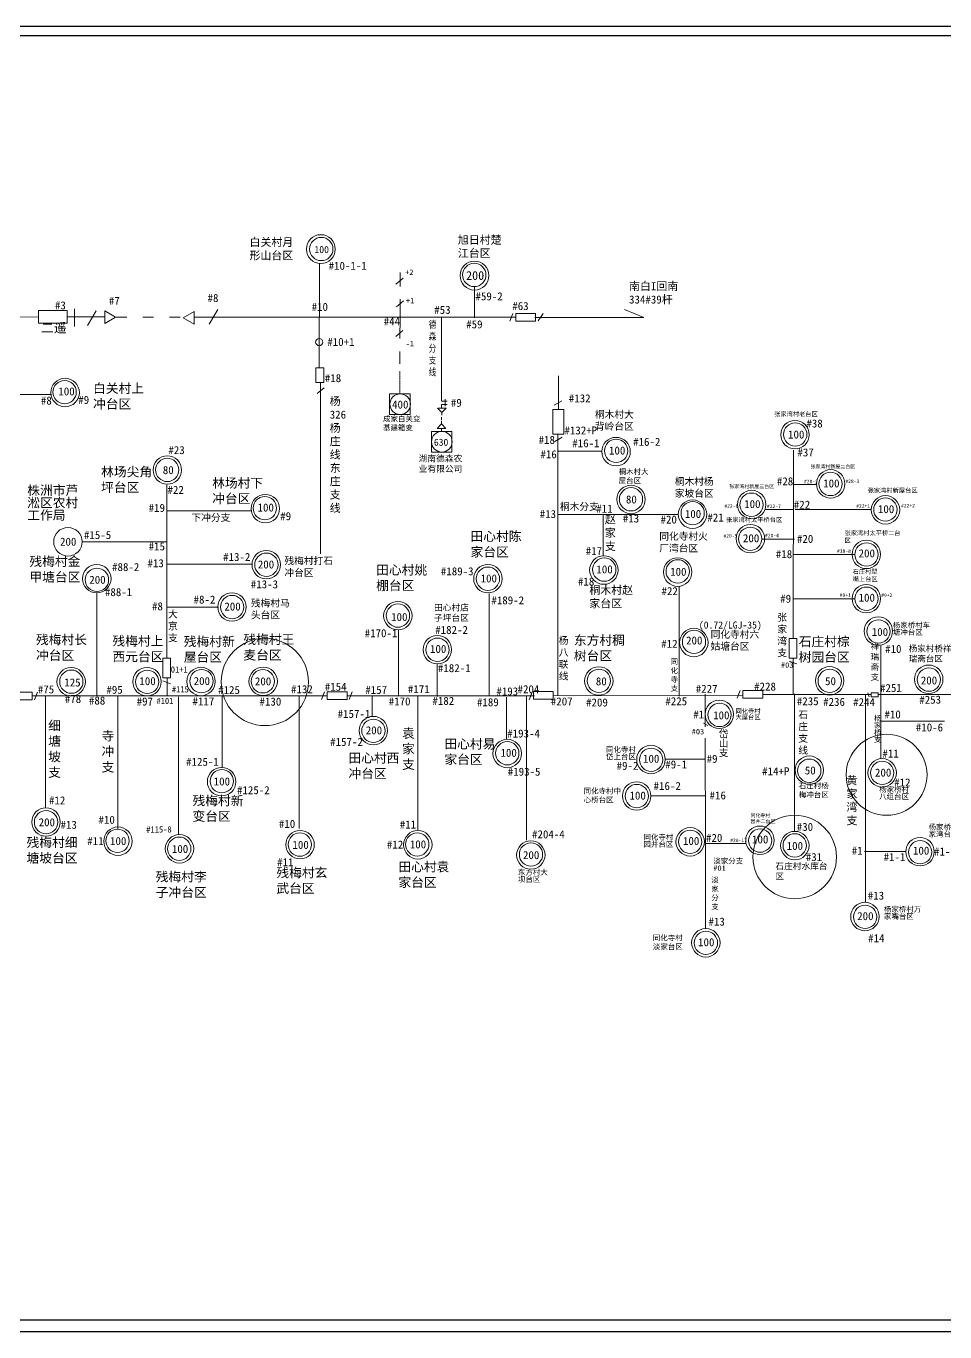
# Model space of a CAD drawing. Header units: millimetres. Extents: x -2174 to 718, y -769 to 699.
# Drawn here: x -1144 to -112, y -769 to 699 of the extents above; entities that cross this region are included whole.
import ezdxf

# ---------------------------------------------------------------- set-up
doc = ezdxf.new("R2010")
doc.units = ezdxf.units.MM
doc.header["$MEASUREMENT"] = 0
for name, pattern in [('ACAD_ISO03W100', [30, 12, -18]), ('ACAD_ISO13W100', [36, 12, -3, 12, -3, 0, -3, 0, -3]), ('DASHED2', [0.375, 0.25, -0.125])]:
    doc.linetypes.add(name, pattern=pattern)
doc.layers.add('图层2', color=7, linetype='Continuous', lineweight=20)
doc.layers.add('边框层', color=7, linetype='Continuous', lineweight=30)
doc.styles.add('_txtstyle_10.50_0_0', font='simsun.ttc', dxfattribs={"height": 10.5})
doc.styles.add('_txtstyle_4.00_0_0', font='simsun.ttc', dxfattribs={"height": 4})
doc.styles.add('_txtstyle_400.00_0_0400', font='simsun.ttc', dxfattribs={"height": 400})
doc.styles.add('_txtstyle_5.00_0_0', font='simsun.ttc', dxfattribs={"height": 5})
doc.styles.add('_txtstyle_6.00_0_0', font='simsun.ttc', dxfattribs={"height": 6})
doc.styles.add('_txtstyle_7.00_0_0', font='simsun.ttc', dxfattribs={"height": 7})
doc.styles.add('_txtstyle_8.00_0_0', font='simsun.ttc', dxfattribs={"height": 8})
doc.styles.add('_txtstyle_9.00_0_0', font='simsun.ttc', dxfattribs={"height": 9})
doc.styles.add('HZ', font='txt', dxfattribs={"width": 0.75, "bigfont": 'hztxt'})
doc.styles.add('仿宋_txtstyle_10.00_0_0', font='simsun.ttc', dxfattribs={"height": 10})
doc.styles.add('仿宋_txtstyle_9.00_0_0', font='simsun.ttc', dxfattribs={"height": 9})
doc.styles.add('宋体_txtstyle_6.00_0_0', font='SIMSUN.TTC', dxfattribs={"height": 6})
doc.styles.add('宋体_txtstyle_9.00_0_0', font='SIMSUN.TTC', dxfattribs={"height": 9})

msp = doc.modelspace()

# ---------------------------------------------------------------- linework, layer by layer
at = {"linetype": 'Continuous'}
for points in [[(-2173.7, 698.9), (717.9, 698.9), (717.9, -769.3), (-2173.7, -769.3)], [(-2155.5, 688.5), (702.3, 688.5), (702.3, -756.3), (-2155.5, -756.3)]]:
    msp.add_lwpolyline(points, close=True, dxfattribs=at)
at = {"layer": '图层2', "color": 0}
for p, q in [((-814.3, 432.1), (-814.3, 371.8)), ((-640.2, 406), (-640.2, 370.9)), ((-1209.1, 371.7), (-1130.4, 371.9)), ((-955.2, 371.5), (-750.1, 371.5)), ((-814.7, 371.5), (-814.7, 315.3)), ((-793.7, 371.5), (-594.1, 371.5)), ((-677.3, 371), (-677.1, 277.5)), ((-813.4, 297.9), (-813.4, 293.2)), ((-545.9, 305.6), (-545.9, 267.7)), ((-1232.7, 284.6), (-1116.2, 284.6)), ((-813.4, 105.4), (-813.4, 293.2)), ((-673.2, 279.3), (-673.2, 271.6)), ((-677, 264.3), (-681.9, 269.4)), ((-681.4, 269.4), (-671.9, 269.4)), ((-677.2, 277.3), (-671, 277.3)), ((-677.2, 273.5), (-677.2, 269.4)), ((-677.1, 273.5), (-670.9, 273.5)), ((-671.9, 269.4), (-677, 264.3)), ((-677, 264.4), (-677, 261.3)), ((-682.3, 246.5), (-677.2, 251.6)), ((-677.2, 251.6), (-672.3, 246.4)), ((-677.1, 259.2), (-677.1, 256)), ((-677.1, 254.7), (-677.1, 251.6)), ((-672.8, 246.5), (-682.3, 246.5)), ((-677.2, 246.5), (-677.2, 243.8)), ((-546.5, -54.2), (-546.5, 239.3)), ((-546.5, 221.1), (-497.6, 221.1)), ((-985.5, 199.9), (-985.5, 199.9)), ((-985.5, 199.9), (-985.5, 199.9)), ((-986, -11.8), (-986, 183)), ((-986.1, 154), (-891, 154)), ((-546.5, 149.8), (-412.1, 149.8)), ((-495.5, 149.8), (-495.5, 103.1)), ((-279.9, 155.4), (-195.2, 155.4)), ((-1081.1, 119.1), (-986, 119.1)), ((-316.9, 122.1), (-280.5, 122.1)), ((-281.7, 104.8), (-213, 104.8)), ((-985.8, 93.8), (-890.7, 93.8)), ((-1064.7, 61.7), (-1064.7, -54.1)), ((-623.7, 61.1), (-623.7, -53.2)), ((-410.3, 69), (-410.3, -54.4)), ((-928, 45.7), (-986, 45.7)), ((-281.8, 55.1), (-213.1, 55.1)), ((-725.5, -54), (-725.5, 19.7)), ((-183.7, -124.2), (-183.7, 1.9)), ((-282.1, -52.6), (-282.1, -11.8)), ((-682.1, -18.3), (-682.1, -54.7)), ((-875.8, -38.5), (-875.8, -38.5)), ((-875.8, -38.5), (-875.8, -38.5)), ((-875.8, -38.5), (-875.8, -38.5)), ((-1137.3, -54.1), (-1083.3, -54.1)), ((-1122.4, -54.5), (-1122.4, -179.6)), ((-805.6, -54.1), (-1086.7, -54.1)), ((-1041, -54.3), (-1041, -204.3)), ((-923.8, -54.1), (-923.8, -135)), ((-837.1, -54.1), (-837.1, -203.4)), ((-755.1, -54), (-755.1, -77)), ((-704, -54.7), (-704, -204.7)), ((-604.2, -55.6), (-604.2, -103)), ((-581.8, -54.1), (-581.8, -216.4)), ((-551.9, -54), (-338.6, -53.4)), ((-280.5, -206.5), (-280.5, -51.8)), ((-200.9, -53.1), (-200.9, -285.6)), ((-186.1, -52.8), (-43.3, -52.7)), ((-183.3, -82.6), (-111.8, -82.6)), ((-380.6, -220.1), (-380.8, -101.8)), ((-381.8, -125.3), (-426, -125.3)), ((-441.9, -166.7), (-380.6, -166.7)), ((-836.5, -208.3), (-836.5, -208.3)), ((-836.5, -208.3), (-836.5, -208.3)), ((-836.5, -208.3), (-836.5, -208.3)), ((-380.6, -221.1), (-380.6, -316)), ((-201.7, -229), (-155.5, -229))]:
    msp.add_line(p, q, dxfattribs=at)
at = {"layer": '图层2'}
for p, q in [((-720.5, 415.4), (-728.5, 408.8)), ((-719.9, 389.9), (-727.8, 383.3)), ((-1089.5, 371.9), (-1097.9, 371.9)), ((-1089.6, 380.9), (-1089.6, 361.3)), ((-1089.1, 371.9), (-1055.8, 371.9)), ((-1075.1, 362.4), (-1065.2, 378.9)), ((-938.5, 363.7), (-928.6, 380.2)), ((-597, 375.9), (-600.3, 367.3)), ((-572.5, 371.3), (-450, 371.3)), ((-568.7, 367.4), (-562.9, 375.6)), ((-450, 371.3), (-471.5, 380.1)), ((-720.7, 356.7), (-728.7, 350.1)), ((-809, 292.3), (-817, 285.7)), ((-542.2, 277.5), (-550.5, 272.8)), ((-541.5, 236.7), (-549.8, 232)), ((-286.4, -15), (-277.8, -18.2)), ((-990.4, -37.2), (-981.8, -40.5)), ((-985.6, -34.4), (-985.6, -54.5)), ((-1131.5, -49.9), (-1134.8, -58.5)), ((-972.8, -55.3), (-972.8, -210.6)), ((-808.8, -49.7), (-812, -58.3)), ((-782.9, -54), (-572.6, -54)), ((-777.7, -49.6), (-781, -58.2)), ((-575.3, -50.1), (-578.6, -58.7)), ((-341.7, -48.2), (-345, -56.8)), ((-194.3, -52.5), (-316.7, -52.5)), ((-198.2, -50.8), (-196.5, -55.2))]:
    msp.add_line(p, q, dxfattribs=at)
at = {"layer": '图层2', "color": 7, "linetype": 'Continuous', "lineweight": 0, "ltscale": 3.033181}
for p, q in [((-723.9, 406.3), (-723.8, 421.8)), ((-723.9, 371.5), (-723.9, 391.8)), ((-724.1, 347.7), (-723.9, 371.5)), ((-724.1, 319.1), (-724.1, 333.1))]:
    msp.add_line(p, q, dxfattribs=at)
at = {"layer": '图层2', "linetype": 'ACAD_ISO03W100'}
msp.add_line((-1042.9, 371.5), (-967.3, 371.5), dxfattribs=at)
at = {"layer": '图层2', "color": 7, "linetype": 'DASHED2', "lineweight": 0, "ltscale": 1.204518}
msp.add_line((-724.1, 311.1), (-724.1, 285.3), dxfattribs=at)
at = {"layer": '图层2', "color": 0, "ltscale": 1.229136}
msp.add_line((-282.1, 10.4), (-281.8, 222.2), dxfattribs=at)
at = {"layer": '图层2', "color": 7, "linetype": 'Continuous', "lineweight": 0, "ltscale": 1.937374}
msp.add_line((-281.8, 183.5), (-255.7, 183.5), dxfattribs=at)
at = {"layer": '图层2', "color": 7, "linetype": 'Continuous', "lineweight": 0, "ltscale": 0.813511}
msp.add_line((-281.9, 155.3), (-313.7, 155.3), dxfattribs=at)
at = {"layer": '图层2', "color": 7, "linetype": 'Continuous', "lineweight": 0, "ltscale": 0.92277}
msp.add_line((-380.9, -88.9), (-381, -52.3), dxfattribs=at)
at = {"layer": '图层2', "color": 7, "linetype": 'Continuous', "lineweight": 0, "ltscale": 1.318544}
msp.add_line((-383, -84.8), (-378, -87.5), dxfattribs=at)
at = {"layer": '图层2', "color": 7, "linetype": 'Continuous', "lineweight": 0, "ltscale": 3.368523}
msp.add_line((-380.6, -220.1), (-335, -220.1), dxfattribs=at)
at = {"layer": '图层2'}
for points in [[(-1130.3, 379.2), (-1097.9, 379.2), (-1097.9, 365.1), (-1130.3, 365.1)], [(-1043.6, 371.6), (-1055.8, 378.7), (-1055.8, 364.6)], [(-967.5, 371), (-955.3, 363.9), (-955.3, 378)], [(-593.8, 375.9), (-571.7, 375.9), (-571.7, 367.3), (-593.8, 367.3)], [(-552.3, 267.9), (-539.9, 267.9), (-539.9, 240.2), (-552.3, 240.2)], [(-286.4, -11.8), (-286.4, 10.4), (-277.8, 10.4), (-277.8, -11.8)], [(-990.4, -34), (-990.4, -11.9), (-981.9, -11.9), (-981.9, -34)], [(-1159.3, -50), (-1137.2, -50), (-1137.2, -58.5), (-1159.3, -58.5)], [(-805.6, -49.7), (-783.4, -49.7), (-783.4, -58.2), (-805.6, -58.2)], [(-573.8, -49.1), (-551.6, -49.1), (-551.6, -57.7), (-573.8, -57.7)], [(-338.5, -48.2), (-316.3, -48.2), (-316.3, -56.8), (-338.5, -56.8)]]:
    msp.add_lwpolyline(points, close=True, dxfattribs=at)
at = {"layer": '图层2', "color": 0}
for points in [[(-818.6, 298.1), (-818.6, 314.8), (-809.7, 314.8), (-809.7, 298.1)], [(-735.6, 285.3), (-712.5, 285.3), (-712.5, 262.1), (-735.6, 262.1)], [(-688.7, 243.1), (-665.7, 243.1), (-665.7, 219.9), (-688.7, 219.9)], [(-194.3, -50.7), (-186.4, -50.7), (-186.4, -55.2), (-194.3, -55.2)]]:
    msp.add_lwpolyline(points, close=True, dxfattribs=at)
for centre, radius in [((-812.9, 448.2), 16.2), ((-812.4, 448.3), 13.1), ((-640.2, 418.4), 16.2), ((-640.4, 419.1), 13.1), ((-814.7, 343.6), 4.01), ((-1100.3, 286.9), 16), ((-1100.8, 287.4), 13.1), ((-723.7, 273.8), 11.6), ((-280, 239.5), 16), ((-279.7, 239.8), 13.1), ((-676.9, 231.6), 11.6), ((-481.1, 220.5), 16), ((-481, 221.3), 13.1), ((-985.4, 199.8), 16), ((-985.5, 199.9), 13.1), ((-239.9, 184.2), 16), ((-240.1, 184.1), 13.1), ((-464.3, 166.7), 16), ((-464.3, 166.9), 13.1), ((-328.7, 161), 16), ((-875.3, 156.4), 16), ((-875.8, 156.9), 13.1), ((-395.2, 150.1), 16), ((-395, 151.3), 13.1), ((-328.9, 160.8), 13.1), ((-178.3, 155), 16), ((-178.4, 155.3), 13.1), ((-1097.1, 119.1), 16), ((-330.1, 122.6), 16), ((-330.3, 122.5), 13.1), ((-199.8, 104.9), 16), ((-199.6, 104.8), 13.1), ((-874.2, 93.4), 16), ((-874.1, 93.3), 13.1), ((-494.8, 87.3), 16), ((-1064.7, 77.6), 16), ((-1064.5, 76.3), 13.1), ((-625.1, 77.6), 16), ((-625.1, 77.6), 13.1), ((-494.3, 87.8), 13.1), ((-411.9, 85), 16), ((-411.8, 85.8), 13.1), ((-912.7, 45.8), 16), ((-912.6, 45.7), 13.1), ((-199.8, 55.2), 16), ((-199.7, 55.1), 13.1), ((-726.3, 36), 16), ((-726.2, 36.1), 13.1), ((-186.3, 18.7), 16), ((-186.2, 18.3), 13.1), ((-393.7, 5.8), 16), ((-393.5, 6.6), 13.1), ((-681.9, -2.2), 16), ((-681.8, -2.3), 13.1), ((-1093.5, -38.3), 16), ((-1093.3, -38.2), 13.1), ((-1008.2, -38.2), 16), ((-1008, -38.4), 13.1), ((-947.6, -38), 16), ((-947, -37.6), 13.1), ((-877.7, -37.8), 16), ((-878.1, -37.8), 13.1), ((-500.5, -37.4), 16), ((-500.4, -37.2), 13.1), ((-241, -37.2), 16), ((-241, -37.3), 13.1), ((-129.7, -35.5), 16), ((-129.5, -35.9), 13.1), ((-365, -74.9), 16), ((-364.8, -75.6), 13.1), ((-753.9, -93.2), 16), ((-753.8, -93.4), 13.1), ((-603.4, -119), 16), ((-603.3, -118.7), 13.1), ((-441.9, -125.7), 16), ((-441.7, -126), 13.1), ((-263.9, -137.7), 16), ((-263.9, -138.3), 13.1), ((-182, -140.7), 16), ((-182, -140.8), 13.1), ((-924.4, -150.7), 16), ((-924.2, -150.1), 13.1), ((-457.9, -166.7), 16), ((-457.8, -166.8), 13.1), ((-1121.8, -196), 16), ((-1121.7, -196.2), 13.1), ((-1040.8, -217.6), 16), ((-1041.4, -217.1), 13.1), ((-836.2, -221.5), 16), ((-397.8, -218.3), 16), ((-397.8, -218.2), 13.1), ((-319.4, -216.5), 16), ((-319.2, -216.9), 13.1), ((-971.7, -226.1), 16), ((-972, -226), 13.1), ((-836.5, -221.4), 13.1), ((-703.9, -221.6), 16), ((-704.5, -221.2), 13.1), ((-576.9, -233.1), 16), ((-576.7, -232.5), 13.1), ((-280.2, -222.5), 16), ((-280.3, -222.3), 13.1), ((-139.5, -229.4), 16), ((-139.4, -230), 13.1), ((-201.4, -302.3), 16), ((-201.2, -302.7), 13.1), ((-380.2, -331.8), 16), ((-380.1, -331.9), 13.1)]:
    msp.add_circle(centre, radius, dxfattribs=at)
at = {"layer": '图层2', "color": 12, "linetype": 'Continuous', "lineweight": 0, "ltscale": 4.2473, "true_color": 0xc00000}
msp.add_circle((-875.8, -38.5), 49.1, dxfattribs=at)
at = {"layer": '图层2', "color": 12, "linetype": 'Continuous', "lineweight": 0, "ltscale": 2.97243, "true_color": 0xc00000}
for centre, radius in [((-177, -142.9), 45.5), ((-280.3, -235.3), 47)]:
    msp.add_circle(centre, radius, dxfattribs=at)

# ---------------------------------------------------------------- texts
at = {"color": 0, "linetype": 'ACAD_ISO13W100', "insert": (-691.6, 367.3), "char_height": 8, "width": 7.075, "attachment_point": 1, "style": 'HZ'}
msp.add_mtext('{\\fsimsun|b0|i0|c134|p49;德森分支线}', dxfattribs=at)
at = {"layer": '图层2', "color": 0, "char_height": 9, "width": 16.155, "attachment_point": 1}
for s, insert in [('{\\f@SimSun|b0|i0|c134|p2;#10-1-1}', (-804.1, 433.9)), ('{\\f@SimSun|b0|i0|c134|p2;#8}', (-940.2, 397.7)), ('{\\f@SimSun|b0|i0|c134|p2;#59-2}', (-639.1, 399.6)), ('{\\f@SimSun|b0|i0|c134|p2;#3}', (-1111.7, 389.4)), ('{\\f@SimSun|b0|i0|c134|p2;#7}', (-1051.1, 394.6)), ('{\\f@SimSun|b0|i0|c134|p2;#10}', (-823.2, 387.7)), ('{\\f@SimSun|b0|i0|c134|p2;#53}', (-685.4, 384.4)), ('{\\f@SimSun|b0|i0|c134|p2;#63}', (-597.7, 388.7)), ('{\\f@SimSun|b0|i0|c134|p2;#59}', (-649.5, 368.1)), ('{\\f@SimSun|b0|i0|c134|p2;#10+1}', (-805.6, 348.3)), ('{\\f@SimSun|b0|i0|c134|p2;#18}', (-808.4, 307.6)), ('{\\f@SimSun|b0|i0|c134|p2;#9}', (-666.7, 279.9)), ('{\\f@SimSun|b0|i0|c134|p2;#18}', (-568.1, 238.2))]:
    msp.add_mtext(s, dxfattribs=dict(at, insert=insert))
at = {"layer": '图层2', "color": 7, "linetype": 'Continuous', "lineweight": 0, "ltscale": 3.033181, "attachment_point": 1}
for s, insert, char_height, style in [('+2', (-718.1, 425.2), 6, '宋体_txtstyle_6.00_0_0'), ('+1', (-717.3, 393.2), 6, '宋体_txtstyle_6.00_0_0'), ('#44', (-742.2, 371.4), 9, '宋体_txtstyle_9.00_0_0'), ('-1', (-717.6, 344.9), 6, '宋体_txtstyle_6.00_0_0')]:
    msp.add_mtext(s, dxfattribs=dict(at, insert=insert, char_height=char_height, style=style))
at = {"layer": '图层2', "color": 7, "linetype": 'Continuous', "lineweight": 0, "ltscale": 1.497017, "insert": (-649.7, 423.5), "char_height": 10, "attachment_point": 1, "style": '仿宋_txtstyle_10.00_0_0'}
msp.add_mtext('200', dxfattribs=at)
at = {"layer": '图层2', "color": 7, "linetype": 'DASHED2', "lineweight": 0, "ltscale": 2.712865, "insert": (-743, 260.4), "char_height": 6, "attachment_point": 1, "style": '_txtstyle_6.00_0_0'}
msp.add_mtext('成家白关变^M^J基建箱变', dxfattribs=at)
at = {"layer": '图层2', "color": 7, "linetype": 'Continuous', "lineweight": 0, "ltscale": 1.937374, "char_height": 4, "attachment_point": 1}
for s, insert, style in [('张家湾村新屋二台区', (-262.6, 205.7), '_txtstyle_4.00_0_0'), ('张家湾村新屋三台区', (-353.8, 183.4), '_txtstyle_400.00_0_0400')]:
    msp.add_mtext(s, dxfattribs=dict(at, insert=insert, style=style))
at = {"layer": '图层2', "color": 7, "linetype": 'Continuous', "lineweight": 0, "ltscale": 2.048559, "char_height": 6, "attachment_point": 1, "style": '宋体_txtstyle_6.00_0_0'}
for insert in [(-295.8, -16.5), (-396.1, -91.4)]:
    msp.add_mtext('#03', dxfattribs=dict(at, insert=insert))
at = {"layer": '图层2', "color": 7, "linetype": 'Continuous', "lineweight": 0, "ltscale": 1.781808, "insert": (-330, -186.5), "char_height": 4, "attachment_point": 1, "style": '_txtstyle_4.00_0_0'}
msp.add_mtext('同化寺村^M^J园井二台区', dxfattribs=at)
at = {"layer": '边框层', "color": 0}
for s, insert, char_height, width, attachment_point in [('{\\fSimSun|b0|i0|c134|p2;白关村月形山台区}', (-893, 460.5), 9, 57.317, 1), ('{\\fSimSun|b0|i0|c134|p2;旭日村楚江台区}', (-658.9, 463.1), 9, 57.317, 1), ('{\\fSimSun|b0|i0|c134|p2;100}', (-820.1, 451.7), 8, 34.952, 1), ('{\\fSimSun|b0|i0|c134|p2;南白I回南334#39杆}', (-466.5, 411), 9, 57.317, 1), ('{\\fSimSun|b0|i0|c134|p2;白关村上冲台区}', (-1068.9, 296.9), 10.5, 58.645, 1), ('{\\fSimSun|b0|i0|c134|p2;#8}', (-1127.5, 282.4), 9, 34.952, 1), ('{\\fSimSun|b0|i0|c134|p2;100}', (-1107.9, 292.7), 9, 34.952, 1), ('{\\fSimSun|b0|i0|c134|p2;#9}', (-1085.5, 283.2), 9, 34.952, 1), ('{\\fSimSun|b0|i0|c134|p2;杨326杨庄线东庄支线}', (-802.9, 281.6), 9, 1.761, 1), ('{\\fSimSun|b0|i0|c134|p2;#132}', (-534.2, 284.9), 9, 34.952, 1), ('{\\fSimSun|b0|i0|c134|p2;桐木村大背岭台区}', (-504.8, 266.3), 8, 49.999, 1), ('{\\fSimSun|b0|i0|c134|p2;#38}', (-267.2, 256.6), 9, 34.952, 1), ('{\\fSimSun|b0|i0|c134|p2;#132+P}', (-539.1, 248.8), 9, 34.952, 1), ('{\\fSimSun|b0|i0|c134|p2;#16-2}', (-461.9, 236), 9, 34.952, 1), ('{\\fSimSun|b0|i0|c134|p2;100}', (-287.8, 244.2), 9, 34.952, 1), ('{\\fSimSun|b0|i0|c134|p2;#23}', (-984.2, 226.7), 9, 34.952, 1), ('{\\fSimSun|b0|i0|c134|p2;630}', (-685.8, 235), 7.94, 30.835, 1), ('{\\fSimSun|b0|i0|c134|p2;#16}', (-566.1, 222), 9, 34.952, 1), ('{\\fSimSun|b0|i0|c134|p2;#16-1}', (-530.3, 234.4), 9, 34.952, 1), ('{\\fSimSun|b0|i0|c134|p2;100}', (-489, 226.2), 9, 34.952, 1), ('{\\fSimSun|b0|i0|c134|p2;#37}', (-277.3, 224.1), 9, 34.952, 1), ('{\\fSimSun|b0|i0|c134|p2;湖南德森农\\P业有限公司}', (-653.9, 216.3), 7, 181.77, 3), ('{\\fSimSun|b0|i0|c134|p54;林场尖角坪台区}', (-1059.8, 203.1), 10.5, 59.875, 1), ('{\\fSimSun|b0|i0|c134|p54;80}', (-990.5, 204.2), 9, 34.952, 1), ('{\\fSimSun|b0|i0|c134|p2;林场村下冲台区}', (-935, 190.5), 10.5, 58.645, 1), ('{\\fSimSun|b0|i0|c134|p2;桐木村大屋台区}', (-478.2, 200.9), 6, 39.804, 1), ('{\\fSimSun|b0|i0|c134|p2;桐木村杨家坡台区}', (-415.1, 190.9), 8, 49.192, 1), ('{\\fSimSun|b0|i0|c134|p2;#22}', (-985.2, 182), 9, 34.952, 1), ('{\\fSimSun|b0|i0|c134|p2;#19}', (-1006.4, 161.7), 9, 34.952, 1), ('{\\fSimSun|b0|i0|c134|p2;100}', (-884, 162.1), 9, 34.952, 1), ('{\\fSimSun|b0|i0|c134|p2;桐木分支}', (-544.1, 162.7), 8, 78.074, 1), ('{\\fSimSun|b0|i0|c134|p2;80}', (-470, 171.2), 9, 34.952, 1), ('{\\fSimSun|b0|i0|c134|p2;#22}', (-281.3, 165.3), 9, 34.952, 1), ('{\\fSimSun|b0|i0|c134|p2;下冲分支}', (-958.3, 150.3), 8, 78.074, 1), ('{\\fSimSun|b0|i0|c134|p2;#9}', (-858.5, 152.4), 9, 34.952, 1), ('{\\fSimSun|b0|i0|c134|p2;#13}', (-566.9, 154.8), 9, 34.952, 1), ('{\\fSimSun|b0|i0|c134|p2;#11}', (-503.3, 160.8), 9, 34.952, 1), ('{\\fSimSun|b0|i0|c134|p2;赵家支}', (-493.7, 148.6), 9, 18.71, 1), ('{\\fSimSun|b0|i0|c134|p2;#13}', (-473.5, 149.8), 9, 34.952, 1), ('{\\fSimSun|b0|i0|c134|p2;#20}', (-431.1, 148.6), 9, 34.952, 1), ('{\\fSimSun|b0|i0|c134|p2;100}', (-403.8, 154.9), 9, 34.952, 1), ('{\\fSimSun|b0|i0|c134|p2;#21}', (-378.5, 150.9), 9, 34.952, 1), ('{\\fSimSun|b0|i0|c134|p2;田心村陈家台区}', (-644.6, 130.5), 10.5, 58.645, 1), ('{\\fSimSun|b0|i0|c134|p2;200}', (-1106, 123.7), 9, 34.952, 1), ('{\\fSimSun|b0|i0|c134|p2;#15-5}', (-1079.1, 131.2), 9, 34.952, 1), ('{\\fSimSun|b0|i0|c134|p2;#15}', (-1006.4, 118.4), 9, 34.952, 1), ('{\\fSimSun|b0|i0|c134|p2;同化寺村火厂湾台区}', (-432.5, 129.3), 8, 61.72, 1), ('{\\fSimSun|b0|i0|c134|p2;#20}', (-277.8, 126.9), 9, 34.952, 1), ('{\\fSimSun|b0|i0|c134|p2;残梅村金甲塘台区}', (-1140.4, 102.3), 10.5, 68.833, 1), ('{\\fSimSun|b0|i0|c134|p2;#13-2}', (-922.7, 106.5), 9, 34.952, 1), ('{\\fSimSun|b0|i0|c134|p2;#17}', (-515.2, 113.2), 9, 34.952, 1), ('{\\fSimSun|b0|i0|c134|p2;#88-2}', (-1047.5, 95.2), 9, 34.952, 1), ('{\\fSimSun|b0|i0|c134|p2;#13}', (-1007.7, 99.5), 9, 34.952, 1), ('{\\fSimSun|b0|i0|c134|p2;200}', (-883.7, 98.1), 9, 34.952, 1), ('{\\fSimSun|b0|i0|c134|p2;田心村姚棚台区}', (-750.7, 92.7), 10.5, 58.645, 1), ('{\\fSimSun|b0|i0|c134|p2;#189-3}', (-678, 90.4), 9, 34.952, 1), ('{\\fSimSun|b0|i0|c134|p2;100}', (-503.2, 92.6), 9, 34.952, 1), ('{\\fSimSun|b0|i0|c134|p2;100}', (-420.3, 89.9), 9, 34.952, 1), ('{\\fSimSun|b0|i0|c134|p2;石庄村犁嘴上台区}', (-215.2, 88.1), 5, 32.301, 1), ('{\\fSimSun|b0|i0|c134|p2;200}', (-1073.1, 80.9), 9, 34.952, 1), ('{\\fSimSun|b0|i0|c134|p2;#13-3}', (-891.6, 75.8), 9, 34.952, 1), ('{\\fSimSun|b0|i0|c134|p2;100}', (-633.3, 82.4), 9, 34.952, 1), ('{\\fSimSun|b0|i0|c134|p2;#18}', (-523.9, 78.9), 9, 34.952, 1), ('{\\fSimSun|b0|i0|c134|p2;#88-1}', (-1055.5, 67), 9, 34.952, 1), ('{\\fSimSun|b0|i0|c134|p2;桐木村赵家台区}', (-511.1, 69.2), 9, 49.732, 1), ('{\\fSimSun|b0|i0|c134|p2;#22}', (-430, 68.1), 9, 34.952, 1), ('{\\fSimSun|b0|i0|c134|p2;#9}', (-296.6, 59.6), 9, 34.952, 1), ('{\\fSimSun|b0|i0|c134|p2;100}', (-208.5, 60.8), 9, 34.952, 1), ('{\\fSimSun|b0|i0|c134|p2;#8}', (-1002.6, 51), 9, 34.952, 1), ('{\\fSimSun|b0|i0|c134|p2;#8-2}', (-955.9, 58.6), 9, 34.952, 1), ('{\\fSimSun|b0|i0|c134|p2;200}', (-921.3, 50.8), 9, 34.952, 1), ('{\\fSimSun|b0|i0|c134|p2;残梅村马头台区}', (-891.5, 54.1), 8, 45.301, 1), ('{\\fSimSun|b0|i0|c134|p2;田心村店\\P子坪台区}', (-685.7, 48.7), 7, 60.951, 1), ('{\\fSimSun|b0|i0|c134|p2;#189-2}', (-621.2, 57.8), 9, 34.952, 1), ('{\\fSimSun|b0|i0|c134|p54;大京支}', (-984.6, 41.7), 8, 12.779, 1), ('{\\fSimSun|b0|i0|c134|p2;100}', (-733.9, 39), 9, 34.952, 1), ('{\\fSimSun|b0|i0|c134|p2;(0.72/LGJ-35)}', (-317.3, 29.5), 8, 60.654, 3), ('{\\fSimSun|b0|i0|c134|p2;张家湾支}', (-299.8, 38.2), 8, 13.715, 1), ('{\\fSimSun|b0|i0|c134|p2;残梅村长冲台区}', (-1133, 14.3), 10.5, 62.29, 1), ('{\\fSimSun|b0|i0|c134|p2;残梅村王麦台区}', (-899.9, 14.6), 10.5, 58.645, 1), ('{\\fSimSun|b0|i0|c134|p2;#170-1}', (-763.6, 20.8), 9, 34.952, 1), ('{\\fSimSun|b0|i0|c134|p2;#182-2}', (-684.3, 24.5), 9, 34.952, 1), ('{\\fSimSun|b0|i0|c134|p2;东方村稠树台区}', (-528.5, 13.7), 10.5, 68.409, 1), ('{\\fSimSun|b0|i0|c134|p2;同化寺村六姑塘台区}', (-374.8, 19), 8, 61.72, 1), ('{\\fSimSun|b0|i0|c134|p2;100}', (-193.7, 22.2), 9, 34.952, 1), ('{\\fSimSun|b0|i0|c134|p2;残梅村上西元台区}', (-1047.1, 12.8), 10.5, 71.202, 1), ('{\\fSimSun|b0|i0|c134|p2;残梅村新屋台区}', (-966.9, 12.2), 10.5, 58.645, 1), ('{\\fSimSun|b0|i0|c134|p2;100}', (-690.2, 3.1), 9, 34.952, 1), ('{\\fSimSun|b0|i0|c134|p54;杨八联线}', (-545.5, 12.1), 8, 12.779, 1), ('{\\fSimSun|b0|i0|c134|p2;#12}', (-430.3, 8.9), 9, 34.952, 1), ('{\\fSimSun|b0|i0|c134|p2;200}', (-402.4, 12.6), 9, 34.952, 1), ('{\\fSimSun|b0|i0|c134|p2;石庄村棕树园台区}', (-275.8, 12.2), 10.5, 68.409, 1), ('{\\fSimSun|b0|i0|c134|p2;祥瑞斋支}', (-195, 4.6), 6.834, 15.377, 1), ('{\\fSimSun|b0|i0|c134|p2;杨家村桥祥瑞斋台区}', (-152.1, 2.5), 6.834, 47.792, 1), ('{\\fSimSun|b0|i0|c134|p2;同化寺支}', (-419.8, -12.7), 6, 15.332, 1), ('{\\fSimSun|b0|i0|c134|p2;01+1}', (-981.5, -21), 7, 34.952, 1), ('{\\fSimSun|b0|i0|c134|p2;#182-1}', (-681.3, -18.5), 9, 34.952, 1), ('{\\fSimSun|b0|i0|c134|p2;#75}', (-1130.9, -42.4), 9, 34.952, 1), ('{\\fSimSun|b0|i0|c134|p2;125}', (-1101.2, -34.6), 9, 34.952, 1), ('{\\fSimSun|b0|i0|c134|p2;#95}', (-1053.9, -42.8), 9, 34.952, 1), ('{\\fSimSun|b0|i0|c134|p2;100}', (-1016.8, -33.1), 9, 34.952, 1), ('{\\fSimSun|b0|i0|c134|p2;#115}', (-980.3, -43.3), 7, 34.952, 1), ('{\\fSimSun|b0|i0|c134|p2;200}', (-955.8, -33), 9, 34.952, 1), ('{\\fSimSun|b0|i0|c134|p2;#125}', (-928.3, -43.1), 9, 34.952, 1), ('{\\fSimSun|b0|i0|c134|p2;#132}', (-846.4, -42.2), 9, 34.952, 1), ('{\\fSimSun|b0|i0|c134|p2;#154}', (-808.4, -39.4), 9, 34.952, 1), ('{\\fSimSun|b0|i0|c134|p2;#157}', (-762.9, -43), 9, 34.952, 1), ('{\\fSimSun|b0|i0|c134|p2;#171}', (-715, -42.1), 9, 34.952, 1), ('{\\fSimSun|b0|i0|c134|p2;#204}', (-591.8, -42.2), 9, 34.952, 1), ('{\\fSimSun|b0|i0|c134|p2;80}', (-503.8, -33.3), 9, 34.952, 1), ('{\\fSimSun|b0|i0|c134|p2;#227}', (-391.5, -41.7), 9, 34.952, 1), ('{\\fSimSun|b0|i0|c134|p2;#228}', (-325.9, -39.2), 9, 34.952, 1), ('{\\fSimSun|b0|i0|c134|p2;50}', (-246.2, -33.1), 9, 34.952, 1), ('{\\fSimSun|b0|i0|c134|p2;200}', (-138.6, -32.3), 9, 34.952, 1), ('{\\fSimSun|b0|i0|c134|p2;#78}', (-1100.6, -53.1), 9, 34.952, 1), ('{\\fSimSun|b0|i0|c134|p2;#88}', (-1073.5, -54.9), 9, 34.952, 1), ('{\\fSimSun|b0|i0|c134|p2;#97}', (-1019.9, -56), 9, 34.952, 1), ('{\\fSimSun|b0|i0|c134|p2;#101}', (-997.6, -56.3), 7, 34.952, 1), ('{\\fSimSun|b0|i0|c134|p2;#117}', (-957.1, -55.8), 9, 34.952, 1), ('{\\fSimSun|b0|i0|c134|p2;#130}', (-881.8, -56.1), 9, 34.952, 1), ('{\\fSimSun|b0|i0|c134|p2;#170}', (-736.6, -55.9), 9, 34.952, 1), ('{\\fSimSun|b0|i0|c134|p2;#182}', (-687.5, -55.3), 9, 34.952, 1), ('{\\fSimSun|b0|i0|c134|p2;#189}', (-637.4, -56.8), 9, 34.952, 1), ('{\\fSimSun|b0|i0|c134|p2;#193}', (-615.6, -44.6), 9, 34.952, 1), ('{\\fSimSun|b0|i0|c134|p2;#207}', (-554.4, -55.9), 9, 34.952, 1), ('{\\fSimSun|b0|i0|c134|p2;#209}', (-514.8, -57.1), 9, 34.952, 1), ('{\\fSimSun|b0|i0|c134|p2;#225}', (-425.7, -55.7), 9, 34.952, 1), ('{\\fSimSun|b0|i0|c134|p2;#235}', (-277.9, -55.7), 9, 34.952, 1), ('{\\fSimSun|b0|i0|c134|p2;#236}', (-248.3, -56.4), 9, 34.952, 1), ('{\\fSimSun|b0|i0|c134|p2;#244}', (-214.6, -56.7), 9, 34.952, 1), ('{\\fSimSun|b0|i0|c134|p2;#157-1}', (-794, -69.9), 9, 34.952, 1), ('{\\fSimSun|b0|i0|c134|p2;#1}', (-394.3, -70.6), 9, 34.952, 1), ('{\\fSimSun|b0|i0|c134|p2;100}', (-372, -71.5), 9, 34.952, 1), ('{\\fSimSun|b0|i0|c134|p2;石庄支线}', (-276.3, -71.3), 8, 19.291, 1), ('{\\fSimSun|b0|i0|c134|p2;#10}', (-179.5, -70.6), 9, 34.952, 1), ('{\\fSimSun|b0|i0|c134|p54;细塘坡支}', (-1119.3, -82.3), 10.5, 12.386, 1), ('{\\fSimSun|b0|i0|c134|p2;#10-6}', (-144.2, -85.1), 9, 34.952, 1), ('{\\fSimSun|b0|i0|c134|p54;寺冲支}', (-1059.3, -93.9), 10.5, 12.386, 1), ('{\\fSimSun|b0|i0|c134|p2;#157-2}', (-802.4, -101.4), 9, 34.952, 1), ('{\\fSimSun|b0|i0|c134|p2;200}', (-762.4, -88.4), 9, 34.952, 1), ('{\\fSimSun|b0|i0|c134|p54;袁家支}', (-721.6, -90.9), 10.5, 12.386, 1), ('{\\fSimSun|b0|i0|c134|p2;田心村易家台区}', (-674, -102.9), 10.5, 58.645, 1), ('{\\fSimSun|b0|i0|c134|p2;#193-4}', (-603.4, -92), 9, 34.952, 1), ('{\\fSimSun|b0|i0|c134|p2;田心村西冲台区}', (-781.8, -118.7), 10.5, 60.951, 1), ('{\\fSimSun|b0|i0|c134|p2;#11}', (-181.8, -114.5), 9, 34.952, 1), ('{\\fSimSun|b0|i0|c134|p2;#125-1}', (-964.3, -123.8), 9, 34.952, 1), ('{\\fSimSun|b0|i0|c134|p2;#9-2}', (-480.5, -128.3), 9, 34.952, 1), ('{\\fSimSun|b0|i0|c134|p2;100}', (-450.8, -120.3), 9, 34.952, 1), ('{\\fSimSun|b0|i0|c134|p2;#9-1}', (-425.8, -126.8), 9, 34.952, 1), ('{\\fSimSun|b0|i0|c134|p2;#9}', (-379.3, -120.4), 9, 34.952, 1), ('{\\fSimSun|b0|i0|c134|p2;100}', (-933.3, -145.9), 9, 34.952, 1), ('{\\fSimSun|b0|i0|c134|p2;#193-5}', (-602.8, -134.9), 9, 34.952, 1), ('{\\fSimSun|b0|i0|c134|p2;#14+P}', (-316.9, -134.5), 9, 34.952, 1), ('{\\fSimSun|b0|i0|c134|p2;50}', (-269, -133.5), 9, 34.952, 1), ('{\\fSimSun|b0|i0|c134|p2;黄家湾支}', (-222.1, -144.8), 9, 17.489, 1), ('{\\fSimSun|b0|i0|c134|p2;#125-2}', (-907.1, -155.7), 9, 34.952, 1), ('{\\fSimSun|b0|i0|c134|p2;同化寺村中心桥台区}', (-517.5, -158.1), 6, 44.348, 1), ('{\\fSimSun|b0|i0|c134|p2;#16-2}', (-438.9, -151), 9, 34.952, 1), ('{\\fSimSun|b0|i0|c134|p2;石庄村杨梅冲台区}', (-275.7, -152.3), 6, 37.552, 1), ('{\\fSimSun|b0|i0|c134|p2;#12}', (-168.5, -147), 9, 34.952, 1), ('{\\fSimSun|b0|i0|c134|p2;#12}', (-1118.4, -167.2), 9, 34.952, 1), ('{\\fSimSun|b0|i0|c134|p2;残梅村新变台区}', (-957.1, -166.7), 10.5, 58.645, 1), ('{\\fSimSun|b0|i0|c134|p2;100}', (-466, -161.8), 9, 34.952, 1), ('{\\fSimSun|b0|i0|c134|p2;#16}', (-376, -161.6), 9, 34.952, 1), ('{\\fSimSun|b0|i0|c134|p2;#10}', (-1062.8, -189), 9, 34.952, 1), ('{\\fSimSun|b0|i0|c134|p2;200}', (-1130, -191.8), 9, 34.952, 1), ('{\\fSimSun|b0|i0|c134|p2;#13}', (-1105.4, -194.6), 9, 34.952, 1), ('{\\fSimSun|b0|i0|c134|p2;#115-8}', (-1009.1, -200.8), 7, 34.952, 1), ('{\\fSimSun|b0|i0|c134|p2;#10}', (-860, -193.6), 9, 34.952, 1), ('{\\fSimSun|b0|i0|c134|p2;#11}', (-724.2, -194.3), 9, 34.952, 1), ('{\\fSimSun|b0|i0|c134|p2;#204-4}', (-575.5, -205.3), 9, 34.952, 1), ('{\\fSimSun|b0|i0|c134|p2;#30}', (-278, -197), 9, 34.952, 1), ('{\\fSimSun|b0|i0|c134|p2;残梅村细塘坡台区}', (-1143.6, -213.7), 10.5, 58.645, 1), ('{\\fSimSun|b0|i0|c134|p2;#11}', (-1075.4, -212.9), 9, 34.952, 1), ('{\\fSimSun|b0|i0|c134|p2;100}', (-1049.8, -212.9), 9, 34.952, 1), ('{\\fSimSun|b0|i0|c134|p2;100}', (-844.8, -217.2), 9, 34.952, 1), ('{\\fSimSun|b0|i0|c134|p2;#12}', (-738.6, -216.9), 9, 34.952, 1), ('{\\fSimSun|b0|i0|c134|p2;100}', (-712.9, -216.6), 9, 34.952, 1), ('{\\fSimSun|b0|i0|c134|p2;100}', (-405.9, -212.8), 9, 34.952, 1), ('{\\fSimSun|b0|i0|c134|p2;#20}', (-380, -209.3), 9, 34.952, 1), ('{\\fSimSun|b0|i0|c134|p2;100}', (-328.3, -211.1), 9, 34.952, 1), ('{\\fSimSun|b0|i0|c134|p2;100}', (-980.3, -221.8), 9, 34.952, 1), ('{\\fSimSun|b0|i0|c134|p2;200}', (-585.7, -228.7), 9, 34.952, 1), ('{\\fSimSun|b0|i0|c134|p2;#31}', (-267.8, -230.9), 9, 34.952, 1), ('{\\fSimSun|b0|i0|c134|p2;#1}', (-216.2, -223.8), 9, 34.952, 1), ('{\\fSimSun|b0|i0|c134|p2;#1-1}', (-180.4, -230.9), 9, 34.952, 1), ('{\\fSimSun|b0|i0|c134|p2;100}', (-147.4, -223.7), 9, 34.952, 1), ('{\\fSimSun|b0|i0|c134|p2;#1-2}', (-123.7, -224.7), 9, 34.952, 1), ('{\\fSimSun|b0|i0|c134|p2;残梅村玄武台区}', (-862.8, -247.7), 10.5, 71.337, 1), ('{\\fSimSun|b0|i0|c134|p2;#11}', (-862, -236.7), 9, 34.952, 1), ('{\\fSimSun|b0|i0|c134|p2;田心村袁家台区}', (-725.7, -241.1), 10.5, 58.645, 1), ('{\\fSimSun|b0|i0|c134|p2;残梅村李子冲台区}', (-998.4, -252.3), 10.5, 71.337, 1), ('{\\fSimSun|b0|i0|c134|p2;淡家分支}', (-374.1, -258.1), 6, 9.25, 1), ('{\\fSimSun|b0|i0|c134|p2;#13}', (-198.2, -274.3), 9, 34.952, 1), ('{\\fSimSun|b0|i0|c134|p2;#13}', (-377.2, -303.5), 9, 34.952, 1), ('{\\fSimSun|b0|i0|c134|p2;200}', (-210.1, -297.3), 9, 34.952, 1), ('{\\fSimSun|b0|i0|c134|p2;同化寺村淡家台区}', (-439.8, -323.2), 6, 36.913, 1), ('{\\fSimSun|b0|i0|c134|p2;#14}', (-197.8, -322.2), 9, 34.952, 1), ('{\\fSimSun|b0|i0|c134|p2;100}', (-388.9, -326.7), 9, 34.952, 1)]:
    msp.add_mtext(s, dxfattribs=dict(at, insert=insert, char_height=char_height, width=width, attachment_point=attachment_point))
at = {"layer": '边框层', "color": 7, "attachment_point": 1}
for s, insert, char_height, width, style in [('{\\fSimSun|b0|i0|c134|p2;二遥}', (-1127.3, 364.9), 10.5, 69.108, '_txtstyle_10.50_0_0'), ('400', (-732.8, 277.9), 9, 30.835, '_txtstyle_9.00_0_0'), ('{\\fSimSun|b0|i0|c134|p2;张家湾村老台区}', (-303.4, 265.2), 5, 58.645, '_txtstyle_5.00_0_0'), ('{\\fSimSun|b0|i0|c134|p2;#28}', (-300.3, 191.6), 9, 34.952, '_txtstyle_9.00_0_0'), ('{\\fSimSun|b0|i0|c134|p2;#28-2}', (-269.9, 188.9), 4, 34.952, '_txtstyle_4.00_0_0'), ('{\\fSimSun|b0|i0|c134|p2;100}', (-248.3, 189.2), 9, 34.952, '_txtstyle_9.00_0_0'), ('{\\fSimSun|b0|i0|c134|p2;#28-3}', (-223.4, 189.1), 4, 34.952, '_txtstyle_4.00_0_0'), ('{\\fSimSun|b0|i0|c134|p2;张家湾村新屋台区}', (-198.3, 179.4), 5, 53.979, '_txtstyle_5.00_0_0'), ('{\\fSimSun|b0|i0|c134|p2;100}', (-337.1, 166), 9, 34.952, '_txtstyle_9.00_0_0'), ('{\\fSimSun|b0|i0|c134|p2;#22+2}', (-160.8, 161.8), 4, 34.952, '_txtstyle_4.00_0_0'), ('{\\fSimSun|b0|i0|c134|p2;#22-8}', (-359.4, 161.4), 4, 34.952, '_txtstyle_4.00_0_0'), ('{\\fSimSun|b0|i0|c134|p2;张家湾村太平桥台区}', (-357.4, 146.4), 5, 63.428, '_txtstyle_5.00_0_0'), ('{\\fSimSun|b0|i0|c134|p2;#22-7}', (-311.5, 161), 4, 34.952, '_txtstyle_4.00_0_0'), ('{\\fSimSun|b0|i0|c134|p2;#22+1}', (-211.2, 161.4), 4, 34.952, '_txtstyle_4.00_0_0'), ('{\\fSimSun|b0|i0|c134|p2;100}', (-186.8, 160.3), 9, 34.952, '_txtstyle_9.00_0_0'), ('{\\fSimSun|b0|i0|c134|p2;张家湾村太平桥二台区}', (-224.3, 131.5), 5, 63.428, '_txtstyle_5.00_0_0'), ('{\\fSimSun|b0|i0|c134|p2;#20-5}', (-360.5, 127.7), 4, 34.952, '_txtstyle_4.00_0_0'), ('{\\fSimSun|b0|i0|c134|p2;#20-4}', (-313.7, 128.2), 4, 34.952, '_txtstyle_4.00_0_0'), ('{\\fSimSun|b0|i0|c134|p2;残梅村打石冲台区}', (-853.8, 101.7), 8, 58.645, '_txtstyle_8.00_0_0'), ('{\\fSimSun|b0|i0|c134|p2;#18}', (-301.5, 109.7), 9, 34.952, '_txtstyle_9.00_0_0'), ('{\\fSimSun|b0|i0|c134|p2;#18-8}', (-232.8, 110.7), 4, 34.952, '_txtstyle_4.00_0_0'), ('{\\fSimSun|b0|i0|c134|p2;200}', (-208.5, 110.6), 9, 34.952, '_txtstyle_9.00_0_0'), ('{\\fSimSun|b0|i0|c134|p2;#9+1}', (-229.6, 61.2), 4, 34.952, '_txtstyle_4.00_0_0'), ('{\\fSimSun|b0|i0|c134|p2;#9+2}', (-183.1, 61), 4, 34.952, '_txtstyle_4.00_0_0'), ('200', (-887, -33.3), 9, 34.952, '仿宋_txtstyle_9.00_0_0'), ('{\\fSimSun|b0|i0|c134|p2;100}', (-611, -113.7), 9, 34.952, '_txtstyle_9.00_0_0'), ('200', (-190.1, -135.9), 9, 34.952, '仿宋_txtstyle_9.00_0_0'), ('{\\fSimSun|b0|i0|c134|p2;#20-17}', (-352.8, -214.5), 4, 34.952, '_txtstyle_4.00_0_0'), ('100', (-289.3, -218.4), 9, 34.952, '仿宋_txtstyle_9.00_0_0'), ('{\\fSimSun|b0|i0|c134|p2;石庄村水库台区}', (-302.1, -242.1), 7, 58.645, '_txtstyle_7.00_0_0')]:
    msp.add_mtext(s, dxfattribs=dict(at, insert=insert, char_height=char_height, width=width, style=style))
at = {"layer": '边框层', "color": 0, "attachment_point": 1, "line_spacing_factor": 0.8}
for s, insert, char_height, width in [('{\\fSimSun|b0|i0|c134|p2;株洲市芦淞区农村工作局}', (-1142.8, 182.3), 10.5, 68.437), ('{\\fSimSun|b0|i0|c134|p2;杨家桥村车塘冲台区}', (-170.1, 28.4), 6, 46.581), ('{\\fSimSun|b0|i0|c134|p2;同化寺村大屋台区}', (-346.8, -68.8), 5, 32.281), ('{\\fSimSun|b0|i0|c134|p2;杨家桥支}', (-191.2, -76.2), 6, 7.004), ('{\\fSimSun|b0|i0|c134|p2;岱山支}', (-365.6, -92.9), 8, 13.844), ('{\\fSimSun|b0|i0|c134|p2;同化寺村岱上台区}', (-492.4, -111.5), 6, 40.755), ('{\\fSimSun|b0|i0|c134|p2;杨家桥村八组台区}', (-185.4, -156.4), 6, 38.306), ('{\\fSimSun|b0|i0|c134|p2;杨家桥村黄家湾台区}', (-129.9, -198.7), 6, 46.581), ('{\\fSimSun|b0|i0|c134|p2;同化寺村园井台区}', (-450.3, -210), 6, 37.403), ('{\\fSimSun|b0|i0|c134|p2;东方村大坝台区}', (-591.4, -249.5), 6, 37.403), ('{\\fSimSun|b0|i0|c134|p2;淡家分支#01}', (-371.8, -236.8), 6, 37.403), ('{\\fSimSun|b0|i0|c134|p2;杨家桥村万家嘴台区}', (-180.1, -291.1), 6, 46.581)]:
    msp.add_mtext(s, dxfattribs=dict(at, insert=insert, char_height=char_height, width=width))
at = {"layer": '边框层', "color": 0, "insert": (-338.5, 127.6), "char_height": 9, "width": 34.952, "attachment_point": 1, "style": '_txtstyle_9.00_0_0'}
msp.add_mtext('{\\fSimSun|b0|i0|c134|p2;200}', dxfattribs=at)
at = {"layer": '边框层', "color": 0, "char_height": 9, "width": 34.952, "attachment_point": 1, "rotation": 1}
for s, insert in [('{\\fSimSun|b0|i0|c134|p2;#10}', (-178.8, 2.9)), ('{\\fSimSun|b0|i0|c134|p2;#251}', (-184.5, -41)), ('{\\fSimSun|b0|i0|c134|p2;#253}', (-140.4, -54.2))]:
    msp.add_mtext(s, dxfattribs=dict(at, insert=insert))

doc.saveas('drawing.dxf')
